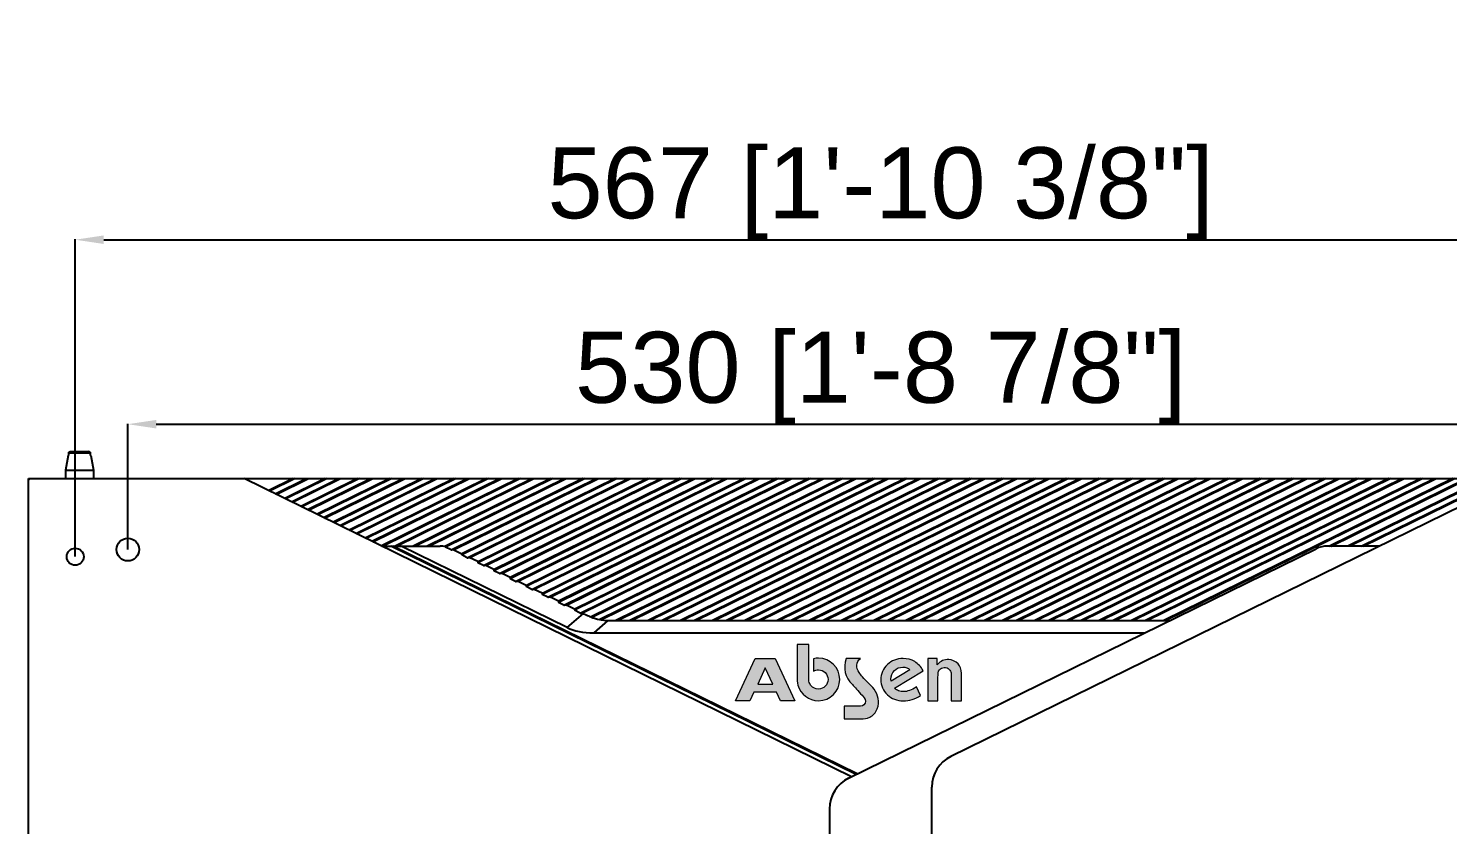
# Model space of a CAD drawing. Header units: millimetres. Extents: x 1927 to 14264, y 1863 to 5555.
# Drawn here: x 3854.7 to 4354.2, y 3026.1 to 3306.6 of the extents above; entities that cross this region are included whole.
import ezdxf

# ---------------------------------------------------------------- set-up
doc = ezdxf.new("R2010")
doc.units = ezdxf.units.MM
doc.layers.add('图层 1', color=7, linetype='Continuous', lineweight=18)
doc.styles.get("Standard").update_dxf_attribs({"font": 'arial.ttf'})
doc.dimstyles.new('缩小5倍', dxfattribs={"dimtxt": 25, "dimasz": 10, "dimexe": 0.18, "dimexo": 0.0625, "dimgap": 0.09, "dimtad": 1, "dimtoh": 1, "dimdec": 3, "dimzin": 9, "dimdsep": 46, "dimtxsty": 'Standard', "dimblk": '_FILLED', "dimcen": 0.09, "dimclrd": 256, "dimclre": 256, "dimclrt": 256, "dimazin": 2, "dimtfac": 1, "dimtdec": 3, "dimtofl": 0, "dimtmove": 0, "dimatfit": 3, "dimldrblk": '_FILLED', "dimfxl": 1, "dimtolj": 1, "dimtzin": 0, "dimarcsym": 0})

# ---------------------------------------------------------------- blocks, each defined once
blk = doc.blocks.new('_FILLED')
at = {"color": 0, "linetype": 'ByBlock'}
blk.add_solid([(0, 0), (-1, 0.15), (-1, -0.15)], dxfattribs=at)
blk = doc.blocks.new('*D374')
at = {"lineweight": -2, "transparency": 16777216}
for p, q in [((3871.18, 3120.57), (3871.18, 3232.33)), ((4438.18, 3120.57), (4438.18, 3232.33)), ((3881.18, 3232.15), (4428.18, 3232.15))]:
    blk.add_line(p, q, dxfattribs=at)
at = {"layer": 'Defpoints', "color": 0, "transparency": 16777216}
for p in [(4438.18, 3232.15), (3871.18, 3120.51), (4438.18, 3120.51)]:
    blk.add_point(p, dxfattribs=at)
at = {"lineweight": -2, "transparency": 16777216, "xscale": 10, "yscale": 10, "zscale": 10, "rotation": 180}
blk.add_blockref('_FILLED', (3871.18, 3232.15), dxfattribs=at)
at = {"lineweight": -2, "transparency": 16777216, "xscale": 10, "yscale": 10, "zscale": 10}
blk.add_blockref('_FILLED', (4438.18, 3232.15), dxfattribs=at)
at = {"lineweight": 5, "transparency": 16777216, "insert": (4154.68, 3248.43), "char_height": 25, "attachment_point": 5}
blk.add_mtext('\\A1;567 [1\'-10 3/8"]', dxfattribs=at)
blk = doc.blocks.new('*D377')
at = {"lineweight": -2, "transparency": 16777216}
for p, q in [((3889.68, 3123.07), (3889.68, 3167.36)), ((4419.68, 3123.07), (4419.68, 3167.36)), ((3899.68, 3167.18), (4409.68, 3167.18))]:
    blk.add_line(p, q, dxfattribs=at)
at = {"layer": 'Defpoints', "color": 0, "transparency": 16777216}
for p in [(4419.68, 3167.18), (3889.68, 3123.01), (4419.68, 3123.01)]:
    blk.add_point(p, dxfattribs=at)
at = {"lineweight": -2, "transparency": 16777216, "xscale": 10, "yscale": 10, "zscale": 10, "rotation": 180}
blk.add_blockref('_FILLED', (3889.68, 3167.18), dxfattribs=at)
at = {"lineweight": -2, "transparency": 16777216, "xscale": 10, "yscale": 10, "zscale": 10}
blk.add_blockref('_FILLED', (4419.68, 3167.18), dxfattribs=at)
at = {"lineweight": 5, "transparency": 16777216, "insert": (4154.68, 3183.45), "char_height": 25, "attachment_point": 5}
blk.add_mtext('\\A1;530 [1\'-8 7/8"]', dxfattribs=at)

msp = doc.modelspace()

# ---------------------------------------------------------------- hatches: boundary and pattern name
at = {"true_color": 0xf58220}
h = msp.add_hatch(color=30, dxfattribs=at)
edge = h.paths.add_edge_path()
edge.add_spline(control_points=[(4129.5676, 3076.16052), (4129.71303, 3075.74795), (4129.93601, 3075.37147), (4130.21897, 3075.04898), (4130.84147, 3074.33925), (4131.75443, 3073.8899), (4132.76889, 3073.8899), (4134.63765, 3073.8899), (4136.16149, 3075.41405), (4136.16149, 3077.28276), (4136.16149, 3079.15141), (4134.63765, 3080.6753), (4132.76889, 3080.6753), (4132.15953, 3080.6753), (4131.58682, 3080.51307), (4131.09149, 3080.22976), (4131.09149, 3080.22976), (4131.09149, 3084.57978), (4131.09149, 3084.57978), (4131.64583, 3084.70623), (4132.21277, 3084.7717), (4132.76889, 3084.7717), (4136.8937, 3084.7717), (4140.25803, 3081.40741), (4140.25803, 3077.28276), (4140.25803, 3073.15784), (4136.8937, 3069.79366), (4132.76889, 3069.79366), (4129.3565, 3069.79366), (4126.46481, 3072.0962), (4125.56788, 3075.22705), (4125.27401, 3076.25282), (4125.27964, 3077.22181), (4125.27964, 3078.27864), (4125.27964, 3078.27864), (4125.27964, 3079.49171), (4125.27964, 3079.49171), (4125.27964, 3079.49171), (4125.27964, 3089.61268), (4125.27964, 3089.61268), (4125.27964, 3089.61268), (4129.37872, 3089.61268), (4129.37872, 3089.61268), (4129.37872, 3085.80812), (4129.37872, 3082.00398), (4129.37872, 3078.19948), (4129.37872, 3077.49969), (4129.33036, 3076.83406), (4129.5676, 3076.16052)], knot_values=[0, 0, 0, 0, 1, 1, 1, 2, 2, 2, 3, 3, 3, 4, 4, 4, 5, 5, 5, 6, 6, 6, 7, 7, 7, 8, 8, 8, 9, 9, 9, 10, 10, 10, 11, 11, 11, 12, 12, 12, 13, 13, 13, 14, 14, 14, 15, 15, 15, 16, 16, 16, 16], degree=3, periodic=0)
h = msp.add_hatch(color=256)
h.paths.add_polyline_path([(4111.39695, 3075.67295), (4116.69536, 3075.67295), (4114.04613, 3081.35636)], flags=16)
h.paths.add_polyline_path([(4118.03296, 3072.80389), (4110.05945, 3072.80389), (4108.65628, 3069.79366), (4103.61897, 3069.79366), (4110.54062, 3084.64184), (4115.08692, 3084.64184), (4117.55169, 3084.64184), (4124.47329, 3069.79366), (4119.43618, 3069.79366)])
h = msp.add_hatch(color=256)
edge = h.paths.add_edge_path()
edge.add_spline(control_points=[(4142.52697, 3084.64184), (4142.52697, 3084.64184), (4147.58027, 3084.64184), (4147.58027, 3084.64184), (4145.84599, 3083.40146), (4145.96788, 3081.3523), (4147.08915, 3079.71784), (4147.4324, 3079.21769), (4147.84719, 3078.70845), (4148.27021, 3078.20227), (4149.6651, 3076.5339), (4151.17672, 3075.41029), (4152.34255, 3073.81165), (4153.84117, 3071.7561), (4154.45813, 3069.47605), (4153.46605, 3066.93201), (4152.95312, 3065.61775), (4152.03838, 3064.52236), (4150.80688, 3063.95259), (4149.87529, 3063.52186), (4148.81106, 3063.36231), (4147.70105, 3063.36231), (4147.70105, 3063.36231), (4141.87068, 3063.36231), (4141.87068, 3063.36231), (4141.87068, 3063.36231), (4141.87068, 3067.8603), (4141.87068, 3067.8603), (4141.87068, 3067.8603), (4147.51643, 3067.8603), (4147.51643, 3067.8603), (4147.51643, 3067.8603), (4147.51978, 3067.8603), (4147.51978, 3067.8603), (4147.51978, 3067.8603), (4147.52262, 3067.8603), (4147.52262, 3067.8603), (4147.52262, 3067.8603), (4147.53155, 3067.8603), (4147.53155, 3067.8603), (4147.53155, 3067.8603), (4147.53419, 3067.86056), (4147.53419, 3067.86056), (4148.52252, 3067.86842), (4149.32267, 3068.67279), (4149.32267, 3069.6633), (4149.32267, 3070.52034), (4148.64075, 3071.12284), (4148.12508, 3071.70987), (4146.82619, 3073.1888), (4145.45362, 3074.70452), (4144.72299, 3075.46307), (4142.12527, 3078.1603), (4141.41138, 3081.2367), (4142.52697, 3084.64184)], knot_values=[0, 0, 0, 0, 1, 1, 1, 2, 2, 2, 3, 3, 3, 4, 4, 4, 5, 5, 5, 6, 6, 6, 7, 7, 7, 8, 8, 8, 9, 9, 9, 10, 10, 10, 11, 11, 11, 12, 12, 12, 13, 13, 13, 14, 14, 14, 15, 15, 15, 16, 16, 16, 17, 17, 17, 18, 18, 18, 18], degree=3, periodic=0)
h = msp.add_hatch(color=256)
edge = h.paths.add_edge_path()
edge.add_spline(control_points=[(4168.75572, 3071.65735), (4167.76486, 3071.01841), (4166.75948, 3070.54221), (4165.74508, 3070.22505), (4164.7255, 3069.90307), (4163.66826, 3069.74464), (4162.57794, 3069.74464), (4161.50163, 3069.74464), (4160.50113, 3069.92641), (4159.567, 3070.28574), (4158.63785, 3070.64507), (4157.80308, 3071.17719), (4157.05885, 3071.87677), (4156.30984, 3072.58574), (4155.74098, 3073.39782), (4155.3474, 3074.30302), (4154.95371, 3075.20797), (4154.75449, 3076.17386), (4154.75449, 3077.19557), (4154.75449, 3078.23144), (4154.94905, 3079.19724), (4155.33299, 3080.093), (4155.71703, 3080.98414), (4156.29086, 3081.79125), (4157.05885, 3082.50976), (4157.80308, 3083.22827), (4158.62354, 3083.7647), (4159.53381, 3084.11479), (4160.43932, 3084.46453), (4161.45413, 3084.64199), (4162.57794, 3084.64199), (4164.09473, 3084.64199), (4165.45563, 3084.27814), (4166.65982, 3083.5501), (4167.86422, 3082.8224), (4168.85518, 3081.75862), (4169.6328, 3080.36368), (4169.6328, 3080.36368), (4159.53381, 3074.19559), (4159.53381, 3074.19559), (4159.97012, 3073.79932), (4160.45363, 3073.49571), (4160.99417, 3073.29526), (4161.52994, 3073.09467), (4162.11768, 3072.99647), (4162.75799, 3072.99647), (4163.40276, 3072.99647), (4164.09473, 3073.12709), (4164.82516, 3073.39315), (4165.55986, 3073.65419), (4166.38021, 3074.07431), (4167.30013, 3074.6483), (4167.30013, 3074.6483), (4168.75572, 3071.65735), (4168.75572, 3071.65735)], knot_values=[0, 0, 0, 0, 1, 1, 1, 2, 2, 2, 3, 3, 3, 4, 4, 4, 5, 5, 5, 6, 6, 6, 7, 7, 7, 8, 8, 8, 9, 9, 9, 10, 10, 10, 11, 11, 11, 12, 12, 12, 13, 13, 13, 14, 14, 14, 15, 15, 15, 16, 16, 16, 17, 17, 17, 18, 18, 18, 18], degree=3, periodic=0)
edge = h.paths.add_edge_path(flags=16)
edge.add_spline(control_points=[(4158.33896, 3076.70101), (4158.33896, 3076.70101), (4164.91031, 3080.66688), (4164.91031, 3080.66688), (4164.62116, 3080.98414), (4164.27985, 3081.22676), (4163.87673, 3081.38519), (4163.47381, 3081.54402), (4163.01872, 3081.62323), (4162.5208, 3081.62323), (4161.31641, 3081.62323), (4160.31621, 3081.21737), (4159.51494, 3080.40554), (4158.71366, 3079.59376), (4158.31054, 3078.56733), (4158.31054, 3077.33086), (4158.31054, 3077.15351), (4158.31531, 3077.02766), (4158.32008, 3076.93905), (4158.32485, 3076.85025), (4158.32962, 3076.77104), (4158.33896, 3076.70101)], knot_values=[0, 0, 0, 0, 1, 1, 1, 2, 2, 2, 3, 3, 3, 4, 4, 4, 5, 5, 5, 6, 6, 6, 7, 7, 7, 7], degree=3, periodic=0)
h = msp.add_hatch(color=256)
edge = h.paths.add_edge_path()
edge.add_spline(control_points=[(4171.2454, 3069.79366), (4171.2454, 3069.79366), (4171.2454, 3084.64184), (4171.2454, 3084.64184), (4171.2454, 3084.64184), (4174.57837, 3084.64184), (4174.57837, 3084.64184), (4174.57837, 3084.64184), (4174.57837, 3082.43836), (4174.57837, 3082.43836), (4175.73822, 3083.82047), (4176.90435, 3084.36735), (4178.67801, 3084.31361), (4179.63863, 3084.31361), (4181.14648, 3083.67681), (4181.9098, 3082.76704), (4182.63709, 3081.83941), (4183.16443, 3081.06671), (4183.16443, 3079.36368), (4183.16443, 3079.36368), (4183.16443, 3069.79366), (4183.16443, 3069.79366), (4183.16443, 3069.79366), (4179.52333, 3069.79366), (4179.52333, 3069.79366), (4179.52333, 3069.79366), (4179.52333, 3078.10676), (4179.52333, 3078.10676), (4179.52333, 3078.59275), (4179.52536, 3079.12122), (4179.44691, 3079.61299), (4179.3848, 3080.00155), (4179.16821, 3080.42493), (4178.84537, 3080.77126), (4177.91774, 3081.76593), (4176.20365, 3081.73751), (4175.35295, 3080.63582), (4174.89777, 3080.05266), (4174.85788, 3079.477), (4174.85788, 3078.02471), (4174.85788, 3078.02471), (4174.85788, 3069.79366), (4174.85788, 3069.79366), (4174.85788, 3069.79366), (4171.2454, 3069.79366), (4171.2454, 3069.79366)], knot_values=[0, 0, 0, 0, 1, 1, 1, 2, 2, 2, 3, 3, 3, 4, 4, 4, 5, 5, 5, 6, 6, 6, 7, 7, 7, 8, 8, 8, 9, 9, 9, 10, 10, 10, 11, 11, 11, 12, 12, 12, 13, 13, 13, 14, 14, 14, 15, 15, 15, 15], degree=3, periodic=0)

# ---------------------------------------------------------------- linework, layer by layer
at = {"color": 7, "linetype": 'Continuous'}
for p, q in [((3869.39257, 3157.50915), (3875.96279, 3157.50915)), ((3868.64422, 3156.10915), (3867.70268, 3151.00915)), ((3868.70542, 3156.10915), (3868.64422, 3156.10915)), ((3868.76776, 3156.44163), (3868.70542, 3156.10915)), ((3868.82972, 3156.77189), (3868.76776, 3156.44163)), ((3868.79851, 3156.60557), (3868.76776, 3156.44163)), ((3868.82972, 3156.77189), (3868.79851, 3156.60557)), ((3868.89129, 3157.09993), (3868.82972, 3156.77189)), ((3868.89129, 3157.09993), (3876.46407, 3157.09993)), ((3876.52564, 3156.77189), (3876.46407, 3157.09993)), ((3876.58759, 3156.44163), (3876.52564, 3156.77189)), ((3876.55684, 3156.60557), (3876.52564, 3156.77189)), ((3876.58759, 3156.44163), (3876.55684, 3156.60557)), ((3876.64993, 3156.10915), (3876.58759, 3156.44163)), ((3876.71114, 3156.10915), (3876.64993, 3156.10915)), ((3876.71114, 3156.10915), (3877.65268, 3151.00915)), ((3855.17768, 3148.00915), (3854.67768, 3147.50915)), ((3854.67768, 2810.50915), (3854.67768, 3148.00915)), ((3854.67768, 3148.00915), (4454.67768, 3148.00915)), ((3867.70268, 3151.00915), (3867.70268, 3148.00915)), ((3867.70268, 3151.00915), (3877.65268, 3151.00915)), ((3877.65268, 3151.00915), (3877.65268, 3148.00915)), ((4144.46875, 3043.02247), (3930.67768, 3148.00915)), ((3939.22731, 3143.81067), (3947.77693, 3148.00915)), ((3947.85014, 3148.00915), (3939.26391, 3143.7927)), ((3948.5298, 3148.00915), (3939.60374, 3143.62582)), ((3941.57325, 3142.65865), (3952.46883, 3148.00915)), ((3941.91309, 3142.49176), (3953.14849, 3148.00915)), ((3941.94969, 3142.47379), (3953.2217, 3148.00915)), ((3944.89893, 3141.0255), (3959.12019, 3148.00915)), ((3959.19339, 3148.00915), (3944.93554, 3141.00753)), ((3959.87305, 3148.00915), (3945.27537, 3140.84064)), ((3947.24488, 3139.87347), (3963.81208, 3148.00915)), ((3947.58471, 3139.70659), (3964.49175, 3148.00915)), ((3947.62131, 3139.68862), (3964.56495, 3148.00915)), ((3950.57056, 3138.24033), (3970.46344, 3148.00915)), ((3970.53665, 3148.00915), (3950.60716, 3138.22235)), ((3971.21631, 3148.00915), (3950.94699, 3138.05547)), ((3952.91651, 3137.0883), (3975.15534, 3148.00915)), ((3953.25634, 3136.92142), (3975.835, 3148.00915)), ((3953.29294, 3136.90344), (3975.9082, 3148.00915)), ((3956.24219, 3135.45515), (3981.8067, 3148.00915)), ((3981.8799, 3148.00915), (3956.27879, 3135.43718)), ((3982.55956, 3148.00915), (3956.61862, 3135.2703)), ((3958.58814, 3134.30312), (3986.49859, 3148.00915)), ((3958.92797, 3134.13624), (3987.17826, 3148.00915)), ((3958.96457, 3134.11827), (3987.25146, 3148.00915)), ((3961.91381, 3132.66998), (3993.14995, 3148.00915)), ((3993.22316, 3148.00915), (3961.95042, 3132.652)), ((3993.90282, 3148.00915), (3962.29025, 3132.48512)), ((3964.25976, 3131.51795), (3997.84185, 3148.00915)), ((3964.59959, 3131.35107), (3998.52151, 3148.00915)), ((3964.6362, 3131.33309), (3998.59471, 3148.00915)), ((3967.58544, 3129.8848), (4004.49321, 3148.00915)), ((4004.56641, 3148.00915), (3967.62204, 3129.86683)), ((4005.24607, 3148.00915), (3967.96188, 3129.69995)), ((3969.93139, 3128.73278), (4009.1851, 3148.00915)), ((3970.27122, 3128.56589), (4009.86476, 3148.00915)), ((3970.30782, 3128.54792), (4009.93797, 3148.00915)), ((3973.25707, 3127.09963), (4015.83646, 3148.00915)), ((4015.90966, 3148.00915), (3973.29367, 3127.08166)), ((4016.58933, 3148.00915), (3973.6335, 3126.91477)), ((3975.60302, 3125.9476), (4020.52836, 3148.00915)), ((3975.94285, 3125.78072), (4021.20802, 3148.00915)), ((3975.97945, 3125.76275), (4021.28122, 3148.00915)), ((3978.9287, 3124.31446), (4027.17972, 3148.00915)), ((4027.25292, 3148.00915), (3978.9653, 3124.29648)), ((4027.93258, 3148.00915), (3979.56894, 3124.25915)), ((3983.50797, 3124.25915), (4031.87161, 3148.00915)), ((3984.18764, 3124.25915), (4032.55127, 3148.00915)), ((3984.26084, 3124.25915), (4032.62448, 3148.00915)), ((4038.52297, 3148.00915), (3990.15933, 3124.25915)), ((4038.59617, 3148.00915), (3990.23254, 3124.25915)), ((4039.27584, 3148.00915), (3990.9122, 3124.25915)), ((3994.85123, 3124.25915), (4043.21487, 3148.00915)), ((3995.53089, 3124.25915), (4043.89453, 3148.00915)), ((3995.6041, 3124.25915), (4043.96773, 3148.00915)), ((4049.86622, 3148.00915), (4001.21776, 3124.11928)), ((4049.93943, 3148.00915), (4001.27121, 3124.10958)), ((4050.61909, 3148.00915), (4001.53791, 3123.90679)), ((4003.50742, 3122.93961), (4054.55812, 3148.00915)), ((4004.30098, 3122.99555), (4055.23778, 3148.00915)), ((4004.33759, 3122.97757), (4055.31099, 3148.00915)), ((4061.96234, 3148.00915), (4007.20954, 3121.12161)), ((4061.20948, 3148.00915), (4007.28683, 3121.52928)), ((4061.28268, 3148.00915), (4007.32343, 3121.51131)), ((4009.17905, 3120.15444), (4065.90137, 3148.00915)), ((4009.97261, 3120.21037), (4066.58104, 3148.00915)), ((4010.00921, 3120.1924), (4066.65424, 3148.00915)), ((4073.3056, 3148.00915), (4012.88116, 3118.33644)), ((4072.55273, 3148.00915), (4012.95846, 3118.74411)), ((4072.62594, 3148.00915), (4012.99506, 3118.72613)), ((4014.85068, 3117.36927), (4077.24463, 3148.00915)), ((4015.64424, 3117.4252), (4077.92429, 3148.00915)), ((4015.68084, 3117.40722), (4077.99749, 3148.00915)), ((4084.64885, 3148.00915), (4018.55279, 3115.55126)), ((4083.89599, 3148.00915), (4018.63009, 3115.95893)), ((4083.96919, 3148.00915), (4018.66669, 3115.94096)), ((4020.5223, 3114.58409), (4088.58788, 3148.00915)), ((4021.31587, 3114.64002), (4089.26755, 3148.00915)), ((4021.35247, 3114.62205), (4089.34075, 3148.00915)), ((4095.99211, 3148.00915), (4024.22442, 3112.76609)), ((4095.23924, 3148.00915), (4024.30171, 3113.17376)), ((4095.31245, 3148.00915), (4024.33832, 3113.15579)), ((4026.19393, 3111.79892), (4099.93114, 3148.00915)), ((4026.98749, 3111.85485), (4100.6108, 3148.00915)), ((4027.0241, 3111.83688), (4100.684, 3148.00915)), ((4107.33536, 3148.00915), (4029.89604, 3109.98092)), ((4106.5825, 3148.00915), (4029.97334, 3110.38859)), ((4106.6557, 3148.00915), (4030.00994, 3110.37061)), ((4031.86556, 3109.01374), (4111.27439, 3148.00915)), ((4032.65912, 3109.06968), (4111.95405, 3148.00915)), ((4032.69572, 3109.0517), (4112.02726, 3148.00915)), ((4118.67862, 3148.00915), (4035.56767, 3107.19574)), ((4117.92575, 3148.00915), (4035.64497, 3107.60341)), ((4117.99895, 3148.00915), (4035.68157, 3107.58544)), ((4037.53719, 3106.22857), (4122.61765, 3148.00915)), ((4038.33075, 3106.2845), (4123.29731, 3148.00915)), ((4038.36735, 3106.26653), (4123.37051, 3148.00915)), ((4130.02187, 3148.00915), (4041.2393, 3104.41057)), ((4129.26901, 3148.00915), (4041.3166, 3104.81824)), ((4129.34221, 3148.00915), (4041.3532, 3104.80026)), ((4043.20881, 3103.4434), (4133.9609, 3148.00915)), ((4044.00238, 3103.49933), (4134.64056, 3148.00915)), ((4044.03898, 3103.48135), (4134.71377, 3148.00915)), ((4141.36513, 3148.00915), (4046.91093, 3101.62539)), ((4140.61226, 3148.00915), (4046.98822, 3102.03306)), ((4140.68546, 3148.00915), (4047.02483, 3102.01509)), ((4048.88044, 3100.65822), (4145.30416, 3148.00915)), ((4049.674, 3100.71415), (4145.98382, 3148.00915)), ((4049.7106, 3100.69618), (4146.05702, 3148.00915)), ((4151.95551, 3148.00915), (4052.72294, 3099.27887)), ((4152.02872, 3148.00915), (4052.76348, 3099.26283)), ((4152.70838, 3148.00915), (4053.05565, 3099.07254)), ((4055.62747, 3098.40115), (4156.64741, 3148.00915)), ((4056.12264, 3098.31055), (4157.32707, 3148.00915)), ((4056.17585, 3098.30073), (4157.40028, 3148.00915)), ((4163.29877, 3148.00915), (4061.48059, 3098.00915)), ((4163.37197, 3148.00915), (4061.55379, 3098.00915)), ((4164.05163, 3148.00915), (4062.23345, 3098.00915)), ((4066.17248, 3098.00915), (4167.99066, 3148.00915)), ((4066.85215, 3098.00915), (4168.67033, 3148.00915)), ((4066.92535, 3098.00915), (4168.74353, 3148.00915)), ((4174.64202, 3148.00915), (4072.82384, 3098.00915)), ((4174.71523, 3148.00915), (4072.89704, 3098.00915)), ((4175.39489, 3148.00915), (4073.57671, 3098.00915)), ((4077.51574, 3098.00915), (4179.33392, 3148.00915)), ((4078.1954, 3098.00915), (4180.01358, 3148.00915)), ((4078.2686, 3098.00915), (4180.08679, 3148.00915)), ((4185.98528, 3148.00915), (4084.1671, 3098.00915)), ((4186.05848, 3148.00915), (4084.2403, 3098.00915)), ((4186.73814, 3148.00915), (4084.91996, 3098.00915)), ((4088.85899, 3098.00915), (4190.67717, 3148.00915)), ((4089.53865, 3098.00915), (4191.35684, 3148.00915)), ((4089.61186, 3098.00915), (4191.43004, 3148.00915)), ((4197.32853, 3148.00915), (4095.51035, 3098.00915)), ((4197.40174, 3148.00915), (4095.58355, 3098.00915)), ((4198.0814, 3148.00915), (4096.26322, 3098.00915)), ((4100.20225, 3098.00915), (4202.02043, 3148.00915)), ((4100.88191, 3098.00915), (4202.70009, 3148.00915)), ((4100.95511, 3098.00915), (4202.77329, 3148.00915)), ((4208.67179, 3148.00915), (4106.8536, 3098.00915)), ((4208.74499, 3148.00915), (4106.92681, 3098.00915)), ((4209.42465, 3148.00915), (4107.60647, 3098.00915)), ((4111.5455, 3098.00915), (4213.36368, 3148.00915)), ((4112.22516, 3098.00915), (4214.04334, 3148.00915)), ((4112.29837, 3098.00915), (4214.11655, 3148.00915)), ((4220.01504, 3148.00915), (4118.19686, 3098.00915)), ((4220.08824, 3148.00915), (4118.27006, 3098.00915)), ((4220.76791, 3148.00915), (4118.94973, 3098.00915)), ((4122.88875, 3098.00915), (4224.70694, 3148.00915)), ((4123.56842, 3098.00915), (4225.3866, 3148.00915)), ((4123.64162, 3098.00915), (4225.4598, 3148.00915)), ((4231.3583, 3148.00915), (4129.54011, 3098.00915)), ((4231.4315, 3148.00915), (4129.61332, 3098.00915)), ((4232.11116, 3148.00915), (4130.29298, 3098.00915)), ((4134.23201, 3098.00915), (4236.05019, 3148.00915)), ((4134.91167, 3098.00915), (4236.72985, 3148.00915)), ((4134.98488, 3098.00915), (4236.80306, 3148.00915)), ((4242.70155, 3148.00915), (4140.88337, 3098.00915)), ((4242.77475, 3148.00915), (4140.95657, 3098.00915)), ((4243.45442, 3148.00915), (4141.63623, 3098.00915)), ((4145.57526, 3098.00915), (4247.39345, 3148.00915)), ((4146.25493, 3098.00915), (4248.07311, 3148.00915)), ((4146.32813, 3098.00915), (4248.14631, 3148.00915)), ((4254.0448, 3148.00915), (4152.22662, 3098.00915)), ((4254.11801, 3148.00915), (4152.29983, 3098.00915)), ((4254.79767, 3148.00915), (4152.97949, 3098.00915)), ((4156.91852, 3098.00915), (4258.7367, 3148.00915)), ((4157.59818, 3098.00915), (4259.41636, 3148.00915)), ((4157.67138, 3098.00915), (4259.48957, 3148.00915)), ((4265.38806, 3148.00915), (4163.56988, 3098.00915)), ((4265.46126, 3148.00915), (4163.64308, 3098.00915)), ((4266.14092, 3148.00915), (4164.32274, 3098.00915)), ((4168.26177, 3098.00915), (4270.07995, 3148.00915)), ((4168.94144, 3098.00915), (4270.75962, 3148.00915)), ((4169.01464, 3098.00915), (4270.83282, 3148.00915)), ((4276.73131, 3148.00915), (4174.91313, 3098.00915)), ((4276.80452, 3148.00915), (4174.98633, 3098.00915)), ((4277.48418, 3148.00915), (4175.666, 3098.00915)), ((4378.67768, 3148.00915), (4179.38819, 3050.14378)), ((4179.60503, 3098.00915), (4281.42321, 3148.00915)), ((4180.28469, 3098.00915), (4282.10287, 3148.00915)), ((4180.35789, 3098.00915), (4282.17608, 3148.00915)), ((4288.07457, 3148.00915), (4186.25639, 3098.00915)), ((4288.14777, 3148.00915), (4186.32959, 3098.00915)), ((4288.82743, 3148.00915), (4187.00925, 3098.00915)), ((4190.94828, 3098.00915), (4292.76646, 3148.00915)), ((4191.62794, 3098.00915), (4293.44613, 3148.00915)), ((4191.70115, 3098.00915), (4293.51933, 3148.00915)), ((4299.41782, 3148.00915), (4197.59964, 3098.00915)), ((4299.49103, 3148.00915), (4197.67284, 3098.00915)), ((4300.17069, 3148.00915), (4198.35251, 3098.00915)), ((4202.29154, 3098.00915), (4304.10972, 3148.00915)), ((4202.9712, 3098.00915), (4304.78938, 3148.00915)), ((4203.0444, 3098.00915), (4304.86258, 3148.00915)), ((4310.76108, 3148.00915), (4208.94289, 3098.00915)), ((4310.83428, 3148.00915), (4209.0161, 3098.00915)), ((4311.51394, 3148.00915), (4209.69576, 3098.00915)), ((4213.63479, 3098.00915), (4315.45297, 3148.00915)), ((4214.31445, 3098.00915), (4316.13263, 3148.00915)), ((4214.38766, 3098.00915), (4316.20584, 3148.00915)), ((4322.10433, 3148.00915), (4220.28615, 3098.00915)), ((4322.17753, 3148.00915), (4220.35935, 3098.00915)), ((4322.8572, 3148.00915), (4221.03902, 3098.00915)), ((4224.97804, 3098.00915), (4326.79623, 3148.00915)), ((4225.65771, 3098.00915), (4327.47589, 3148.00915)), ((4225.73091, 3098.00915), (4327.54909, 3148.00915)), ((4333.44759, 3148.00915), (4231.6294, 3098.00915)), ((4333.52079, 3148.00915), (4231.70261, 3098.00915)), ((4334.20045, 3148.00915), (4232.38227, 3098.00915)), ((4236.3213, 3098.00915), (4338.13948, 3148.00915)), ((4237.00096, 3098.00915), (4338.81914, 3148.00915)), ((4237.07417, 3098.00915), (4338.89235, 3148.00915)), ((4344.79084, 3148.00915), (4242.97266, 3098.00915)), ((4344.86404, 3148.00915), (4243.04586, 3098.00915)), ((4345.54371, 3148.00915), (4243.72552, 3098.00915)), ((4247.66455, 3098.00915), (4349.48274, 3148.00915)), ((4248.34422, 3098.00915), (4350.1624, 3148.00915)), ((4248.41742, 3098.00915), (4350.2356, 3148.00915)), ((4356.13409, 3148.00915), (4254.31591, 3098.00915)), ((4356.2073, 3148.00915), (4254.38912, 3098.00915)), ((4356.88696, 3148.00915), (4255.06878, 3098.00915)), ((4312.46235, 3124.25915), (4360.82599, 3148.00915)), ((4313.14202, 3124.25915), (4361.50565, 3148.00915)), ((4313.21522, 3124.25915), (4361.57886, 3148.00915)), ((4367.47735, 3148.00915), (4319.11371, 3124.25915)), ((4367.55055, 3148.00915), (4319.18692, 3124.25915)), ((4368.23021, 3148.00915), (4319.86658, 3124.25915)), ((4323.80561, 3124.25915), (4372.16924, 3148.00915)), ((4324.48527, 3124.25915), (4372.84891, 3148.00915)), ((4324.55847, 3124.25915), (4372.92211, 3148.00915)), ((3979.04131, 3124.25915), (3999.63724, 3124.25915)), ((4146.0568, 3043.80231), (3982.21743, 3124.25915)), ((4146.45382, 3043.99728), (3983.01145, 3124.25915)), ((4044.34199, 3095.53407), (3985.84727, 3124.25915)), ((4003.50742, 3122.93961), (4001.53791, 3123.90679)), ((4004.17504, 3123.05739), (4007.44938, 3121.44946)), ((4143.38819, 3042.49183), (4308.01965, 3123.33764)), ((4330.31404, 3124.25915), (4311.98677, 3124.25915)), ((4009.17905, 3120.15444), (4007.20954, 3121.12161)), ((4013.121, 3118.66429), (4009.84667, 3120.27222)), ((4014.85068, 3117.36927), (4012.88116, 3118.33644)), ((4018.79263, 3115.87911), (4015.5183, 3117.48704)), ((4020.5223, 3114.58409), (4018.55279, 3115.55126)), ((4024.46426, 3113.09394), (4021.18993, 3114.70187)), ((4026.19393, 3111.79892), (4024.22442, 3112.76609)), ((4030.13588, 3110.30877), (4026.86155, 3111.9167)), ((4031.86556, 3109.01374), (4029.89604, 3109.98092)), ((4035.80751, 3107.52359), (4032.53318, 3109.13152)), ((4037.53719, 3106.22857), (4035.56767, 3107.19574)), ((4041.47914, 3104.73842), (4038.20481, 3106.34635)), ((4043.20881, 3103.4434), (4041.2393, 3104.41057)), ((4047.15077, 3101.95324), (4043.87643, 3103.56117)), ((4044.34199, 3095.53407), (4050.04073, 3100.53407)), ((4048.88044, 3100.65822), (4046.91093, 3101.62539)), ((4049.54806, 3100.776), (4051.42931, 3099.85217)), ((4058.60931, 3098.02496), (4053.70665, 3093.72344)), ((4059.36354, 3098.00915), (4256.44164, 3098.00915)), ((4053.70665, 3093.72344), (4247.71437, 3093.72344)), ((4172.67768, 2926.79779), (4172.67768, 3039.37246)), ((4136.67768, 3031.72051), (4136.67768, 2919.14585))]:
    msp.add_line(p, q, dxfattribs=at)
msp.add_line((4129.5676, 3076.16052), (4129.5676, 3076.16052))
msp.add_line((4129.5676, 3076.16052), (4129.5676, 3076.16052))
msp.add_line((4129.5676, 3076.16052), (4129.5676, 3076.16052))
for centre, radius in [((3871.17768, 3120.50915), 3), ((3889.67768, 3123.00915), 4)]:
    msp.add_circle(centre, radius, dxfattribs=at)
for centre, radius, start, end in [((3875.96273, 3156.98701), 0.52214, 77.0351551, 89.9936103), ((3999.63724, 3115.25915), 9, 77.6266734, 90), ((4311.98677, 3115.25915), 9, 90, 116.1543358), ((4059.36354, 3116.00915), 18, 243.8456642, 249.3821794), ((4059.36354, 3116.00915), 18, 251.4761366, 270), ((4184.67768, 3039.37246), 12, 116.1543358, 180), ((4148.67768, 3031.72051), 12, 116.1543358, 180)]:
    msp.add_arc(centre, radius, start, end, dxfattribs=at)
for centre, major_axis, ratio, start_param, end_param in [((4003.57969, 3124.90945), (2.06599, 0.98008), 0.130507112, 2.846582663, 3.244909326), ((4005.54921, 3123.94228), (2.06599, 0.98008), 0.130507112, -3.038275981, -2.358602162), ((4009.25132, 3122.12427), (2.06599, 0.98008), 0.130507112, 2.565235508, 3.244909326), ((4011.22084, 3121.1571), (2.06599, 0.98008), 0.130507112, -3.038275981, -2.358602162), ((4014.92295, 3119.3391), (2.06599, 0.98008), 0.130507112, 2.565235508, 3.244909326), ((4016.89246, 3118.37193), (2.06599, 0.98008), 0.130507112, -3.038275981, -2.358602162), ((4020.59458, 3116.55393), (2.06599, 0.98008), 0.130507112, 2.565235508, 3.244909326), ((4022.56409, 3115.58675), (2.06599, 0.98008), 0.130507112, -3.038275981, -2.358602162), ((4026.2662, 3113.76875), (2.06599, 0.98008), 0.130507112, 2.565235508, 3.244909326), ((4028.23572, 3112.80158), (2.06599, 0.98008), 0.130507112, -3.038275981, -2.358602162), ((4031.93783, 3110.98358), (2.06599, 0.98008), 0.130507112, 2.565235508, 3.244909326), ((4033.90735, 3110.01641), (2.06599, 0.98008), 0.130507112, -3.038275981, -2.358602162), ((4037.60946, 3108.1984), (2.06599, 0.98008), 0.130507112, 2.565235508, 3.244909326), ((4039.57897, 3107.23123), (2.06599, 0.98008), 0.130507112, -3.038275981, -2.358602162), ((4043.28108, 3105.41323), (2.06599, 0.98008), 0.130507112, 2.565235508, 3.244909326), ((4045.2506, 3104.44606), (2.06599, 0.98008), 0.130507112, -3.038275981, -2.358602162), ((4048.95271, 3102.62806), (2.06599, 0.98008), 0.130507112, 2.565235508, 3.244909326), ((4050.92223, 3101.66088), (2.06599, 0.98008), 0.130507112, -3.038275981, -2.358602162), ((4392.05971, 3406.49616), (345.94924, 303.53145), 0.152097662, -3.034154919, -3.027154713), ((4386.68661, 3401.78187), (345.94924, 303.53145), 0.152097662, -3.078419603, -2.969945544)]:
    msp.add_ellipse(centre, major_axis=major_axis, ratio=ratio, start_param=start_param, end_param=end_param, dxfattribs=at)
for points, knots in [([(3868.92496, 3157.2084), (3868.93284, 3157.22622), (3868.95072, 3157.26096), (3868.97254, 3157.29336), (3868.98435, 3157.30886)], [0, 0, 0, 0, 0.500080684, 1, 1, 1, 1]), ([(3868.98435, 3157.30886), (3868.9961, 3157.32427), (3869.02143, 3157.35377), (3869.04998, 3157.38015), (3869.06496, 3157.39246)], [0, 0, 0, 0, 0.499977767, 1, 1, 1, 1]), ([(3869.06496, 3157.39246), (3869.08002, 3157.40485), (3869.11162, 3157.42789), (3869.14564, 3157.44717), (3869.16313, 3157.4558)], [0, 0, 0, 0, 0.50001342, 1, 1, 1, 1]), ([(3869.16313, 3157.4558), (3869.18098, 3157.46462), (3869.21775, 3157.48017), (3869.25608, 3157.49137), (3869.27548, 3157.49584)], [0, 0, 0, 0, 0.499911288, 1, 1, 1, 1]), ([(3869.27548, 3157.49584), (3869.28508, 3157.49805), (3869.32365, 3157.50579), (3869.36309, 3157.50915), (3869.39257, 3157.50915)], [0, 0, 0, 0, 0.250381625, 1, 1, 1, 1]), ([(3876.07987, 3157.49584), (3876.09928, 3157.49137), (3876.1376, 3157.48017), (3876.17438, 3157.46462), (3876.19223, 3157.4558)], [0, 0, 0, 0, 0.500088712, 1, 1, 1, 1]), ([(3876.19223, 3157.4558), (3876.20972, 3157.44717), (3876.24374, 3157.42789), (3876.27533, 3157.40485), (3876.2904, 3157.39246)], [0, 0, 0, 0, 0.49998658, 1, 1, 1, 1]), ([(3876.2904, 3157.39246), (3876.30537, 3157.38015), (3876.33393, 3157.35377), (3876.35925, 3157.32427), (3876.37101, 3157.30886)], [0, 0, 0, 0, 0.500022233, 1, 1, 1, 1]), ([(3876.37101, 3157.30886), (3876.38282, 3157.29336), (3876.40464, 3157.26096), (3876.42252, 3157.22622), (3876.43039, 3157.2084)], [0, 0, 0, 0, 0.499919316, 1, 1, 1, 1]), ([(3868.89129, 3157.09993), (3868.89304, 3157.10924), (3868.90111, 3157.14628), (3868.91347, 3157.18239), (3868.92496, 3157.2084)], [0, 0, 0, 0, 0.249865525, 1, 1, 1, 1]), ([(3876.43039, 3157.2084), (3876.43423, 3157.19972), (3876.44855, 3157.16461), (3876.45882, 3157.12785), (3876.46407, 3157.09993)], [0, 0, 0, 0, 0.250396933, 1, 1, 1, 1]), ([(4053.05565, 3099.07254), (4053.05082, 3099.07369), (4053.04128, 3099.07651), (4053.0278, 3099.08295), (4053.01822, 3099.09117), (4053.01296, 3099.09961), (4053.00959, 3099.10889), (4053.00906, 3099.12136), (4053.01239, 3099.1357), (4053.01797, 3099.14927), (4053.02265, 3099.15786), (4053.02515, 3099.16205)], [0, 0, 0, 0, 0.126258066, 0.252415996, 0.378065021, 0.440846588, 0.503376232, 0.627543809, 0.751631073, 0.875774198, 1, 1, 1, 1])]:
    msp.add_open_spline(points, degree=3, knots=knots, dxfattribs=at)
at = {"layer": '图层 1', "lineweight": 0}
for points in [[(4118.03296, 3072.80389), (4110.05945, 3072.80389), (4108.65628, 3069.79366), (4103.61897, 3069.79366), (4110.54062, 3084.64184), (4115.08692, 3084.64184), (4117.55169, 3084.64184), (4124.47329, 3069.79366), (4119.43618, 3069.79366), (4118.03296, 3072.80389)], [(4111.39695, 3075.67295), (4116.69536, 3075.67295), (4114.04613, 3081.35636), (4111.39695, 3075.67295)]]:
    msp.add_lwpolyline(points, dxfattribs=at)
at = {"layer": '图层 1', "color": 30, "lineweight": 0, "true_color": 0xf58220}
msp.add_open_spline([(4129.5676, 3076.16052), (4129.71303, 3075.74795), (4129.93601, 3075.37147), (4130.21897, 3075.04898), (4130.84147, 3074.33925), (4131.75443, 3073.8899), (4132.76889, 3073.8899), (4134.63765, 3073.8899), (4136.16149, 3075.41405), (4136.16149, 3077.28276), (4136.16149, 3079.15141), (4134.63765, 3080.6753), (4132.76889, 3080.6753), (4132.15953, 3080.6753), (4131.58682, 3080.51307), (4131.09149, 3080.22976), (4131.09149, 3080.22976), (4131.09149, 3084.57978), (4131.09149, 3084.57978), (4131.64583, 3084.70623), (4132.21277, 3084.7717), (4132.76889, 3084.7717), (4136.8937, 3084.7717), (4140.25803, 3081.40741), (4140.25803, 3077.28276), (4140.25803, 3073.15784), (4136.8937, 3069.79366), (4132.76889, 3069.79366), (4129.3565, 3069.79366), (4126.46481, 3072.0962), (4125.56788, 3075.22705), (4125.27401, 3076.25282), (4125.27964, 3077.22181), (4125.27964, 3078.27864), (4125.27964, 3078.27864), (4125.27964, 3079.49171), (4125.27964, 3079.49171), (4125.27964, 3079.49171), (4125.27964, 3089.61268), (4125.27964, 3089.61268), (4125.27964, 3089.61268), (4129.37872, 3089.61268), (4129.37872, 3089.61268), (4129.37872, 3085.80812), (4129.37872, 3082.00398), (4129.37872, 3078.19948), (4129.37872, 3077.49969), (4129.33036, 3076.83406), (4129.5676, 3076.16052)], degree=3, knots=[0, 0, 0, 0, 1, 1, 1, 2, 2, 2, 3, 3, 3, 4, 4, 4, 5, 5, 5, 6, 6, 6, 7, 7, 7, 8, 8, 8, 9, 9, 9, 10, 10, 10, 11, 11, 11, 12, 12, 12, 13, 13, 13, 14, 14, 14, 15, 15, 15, 16, 16, 16, 16], dxfattribs=at)
at = {"layer": '图层 1', "lineweight": 0}
for points, knots in [([(4142.52697, 3084.64184), (4142.52697, 3084.64184), (4147.58027, 3084.64184), (4147.58027, 3084.64184), (4145.84599, 3083.40146), (4145.96788, 3081.3523), (4147.08915, 3079.71784), (4147.4324, 3079.21769), (4147.84719, 3078.70845), (4148.27021, 3078.20227), (4149.6651, 3076.5339), (4151.17672, 3075.41029), (4152.34255, 3073.81165), (4153.84117, 3071.7561), (4154.45813, 3069.47605), (4153.46605, 3066.93201), (4152.95312, 3065.61775), (4152.03838, 3064.52236), (4150.80688, 3063.95259), (4149.87529, 3063.52186), (4148.81106, 3063.36231), (4147.70105, 3063.36231), (4147.70105, 3063.36231), (4141.87068, 3063.36231), (4141.87068, 3063.36231), (4141.87068, 3063.36231), (4141.87068, 3067.8603), (4141.87068, 3067.8603), (4141.87068, 3067.8603), (4147.51643, 3067.8603), (4147.51643, 3067.8603), (4147.51643, 3067.8603), (4147.51978, 3067.8603), (4147.51978, 3067.8603), (4147.51978, 3067.8603), (4147.52262, 3067.8603), (4147.52262, 3067.8603), (4147.52262, 3067.8603), (4147.53155, 3067.8603), (4147.53155, 3067.8603), (4147.53155, 3067.8603), (4147.53419, 3067.86056), (4147.53419, 3067.86056), (4148.52252, 3067.86842), (4149.32267, 3068.67279), (4149.32267, 3069.6633), (4149.32267, 3070.52034), (4148.64075, 3071.12284), (4148.12508, 3071.70987), (4146.82619, 3073.1888), (4145.45362, 3074.70452), (4144.72299, 3075.46307), (4142.12527, 3078.1603), (4141.41138, 3081.2367), (4142.52697, 3084.64184)], [0, 0, 0, 0, 1, 1, 1, 2, 2, 2, 3, 3, 3, 4, 4, 4, 5, 5, 5, 6, 6, 6, 7, 7, 7, 8, 8, 8, 9, 9, 9, 10, 10, 10, 11, 11, 11, 12, 12, 12, 13, 13, 13, 14, 14, 14, 15, 15, 15, 16, 16, 16, 17, 17, 17, 18, 18, 18, 18]), ([(4168.75572, 3071.65735), (4167.76486, 3071.01841), (4166.75948, 3070.54221), (4165.74508, 3070.22505), (4164.7255, 3069.90307), (4163.66826, 3069.74464), (4162.57794, 3069.74464), (4161.50163, 3069.74464), (4160.50113, 3069.92641), (4159.567, 3070.28574), (4158.63785, 3070.64507), (4157.80308, 3071.17719), (4157.05885, 3071.87677), (4156.30984, 3072.58574), (4155.74098, 3073.39782), (4155.3474, 3074.30302), (4154.95371, 3075.20797), (4154.75449, 3076.17386), (4154.75449, 3077.19557), (4154.75449, 3078.23144), (4154.94905, 3079.19724), (4155.33299, 3080.093), (4155.71703, 3080.98414), (4156.29086, 3081.79125), (4157.05885, 3082.50976), (4157.80308, 3083.22827), (4158.62354, 3083.7647), (4159.53381, 3084.11479), (4160.43932, 3084.46453), (4161.45413, 3084.64199), (4162.57794, 3084.64199), (4164.09473, 3084.64199), (4165.45563, 3084.27814), (4166.65982, 3083.5501), (4167.86422, 3082.8224), (4168.85518, 3081.75862), (4169.6328, 3080.36368), (4169.6328, 3080.36368), (4159.53381, 3074.19559), (4159.53381, 3074.19559), (4159.97012, 3073.79932), (4160.45363, 3073.49571), (4160.99417, 3073.29526), (4161.52994, 3073.09467), (4162.11768, 3072.99647), (4162.75799, 3072.99647), (4163.40276, 3072.99647), (4164.09473, 3073.12709), (4164.82516, 3073.39315), (4165.55986, 3073.65419), (4166.38021, 3074.07431), (4167.30013, 3074.6483), (4167.30013, 3074.6483), (4168.75572, 3071.65735), (4168.75572, 3071.65735)], [0, 0, 0, 0, 1, 1, 1, 2, 2, 2, 3, 3, 3, 4, 4, 4, 5, 5, 5, 6, 6, 6, 7, 7, 7, 8, 8, 8, 9, 9, 9, 10, 10, 10, 11, 11, 11, 12, 12, 12, 13, 13, 13, 14, 14, 14, 15, 15, 15, 16, 16, 16, 17, 17, 17, 18, 18, 18, 18]), ([(4171.2454, 3069.79366), (4171.2454, 3069.79366), (4171.2454, 3084.64184), (4171.2454, 3084.64184), (4171.2454, 3084.64184), (4174.57837, 3084.64184), (4174.57837, 3084.64184), (4174.57837, 3084.64184), (4174.57837, 3082.43836), (4174.57837, 3082.43836), (4175.73822, 3083.82047), (4176.90435, 3084.36735), (4178.67801, 3084.31361), (4179.63863, 3084.31361), (4181.14648, 3083.67681), (4181.9098, 3082.76704), (4182.63709, 3081.83941), (4183.16443, 3081.06671), (4183.16443, 3079.36368), (4183.16443, 3079.36368), (4183.16443, 3069.79366), (4183.16443, 3069.79366), (4183.16443, 3069.79366), (4179.52333, 3069.79366), (4179.52333, 3069.79366), (4179.52333, 3069.79366), (4179.52333, 3078.10676), (4179.52333, 3078.10676), (4179.52333, 3078.59275), (4179.52536, 3079.12122), (4179.44691, 3079.61299), (4179.3848, 3080.00155), (4179.16821, 3080.42493), (4178.84537, 3080.77126), (4177.91774, 3081.76593), (4176.20365, 3081.73751), (4175.35295, 3080.63582), (4174.89777, 3080.05266), (4174.85788, 3079.477), (4174.85788, 3078.02471), (4174.85788, 3078.02471), (4174.85788, 3069.79366), (4174.85788, 3069.79366), (4174.85788, 3069.79366), (4171.2454, 3069.79366), (4171.2454, 3069.79366)], [0, 0, 0, 0, 1, 1, 1, 2, 2, 2, 3, 3, 3, 4, 4, 4, 5, 5, 5, 6, 6, 6, 7, 7, 7, 8, 8, 8, 9, 9, 9, 10, 10, 10, 11, 11, 11, 12, 12, 12, 13, 13, 13, 14, 14, 14, 15, 15, 15, 15]), ([(4158.33896, 3076.70101), (4158.33896, 3076.70101), (4164.91031, 3080.66688), (4164.91031, 3080.66688), (4164.62116, 3080.98414), (4164.27985, 3081.22676), (4163.87673, 3081.38519), (4163.47381, 3081.54402), (4163.01872, 3081.62323), (4162.5208, 3081.62323), (4161.31641, 3081.62323), (4160.31621, 3081.21737), (4159.51494, 3080.40554), (4158.71366, 3079.59376), (4158.31054, 3078.56733), (4158.31054, 3077.33086), (4158.31054, 3077.15351), (4158.31531, 3077.02766), (4158.32008, 3076.93905), (4158.32485, 3076.85025), (4158.32962, 3076.77104), (4158.33896, 3076.70101)], [0, 0, 0, 0, 1, 1, 1, 2, 2, 2, 3, 3, 3, 4, 4, 4, 5, 5, 5, 6, 6, 6, 7, 7, 7, 7])]:
    msp.add_open_spline(points, degree=3, knots=knots, dxfattribs=at)

# ---------------------------------------------------------------- dimensions: what is measured, and where the dimension line sits
at = {"color": 1, "lineweight": 5}
dim = msp.add_linear_dim(base=(4438.17768, 3232.15492), p1=(3871.17768, 3120.50915), p2=(4438.17768, 3120.50915), dimstyle='缩小5倍', dxfattribs=at)
dim.commit()
dim.dimension.update_dxf_attribs({"geometry": '*D374', "text_midpoint": (4154.67768, 3232.15492), "dimtype": 160})
dim = msp.add_linear_dim(base=(4419.67768, 3167.17561), p1=(3889.67768, 3123.00915), p2=(4419.67768, 3123.00915), dimstyle='缩小5倍', dxfattribs=at)
dim.commit()
dim.dimension.update_dxf_attribs({"geometry": '*D377', "text_midpoint": (4154.67768, 3183.4491)})

doc.saveas('drawing.dxf')
